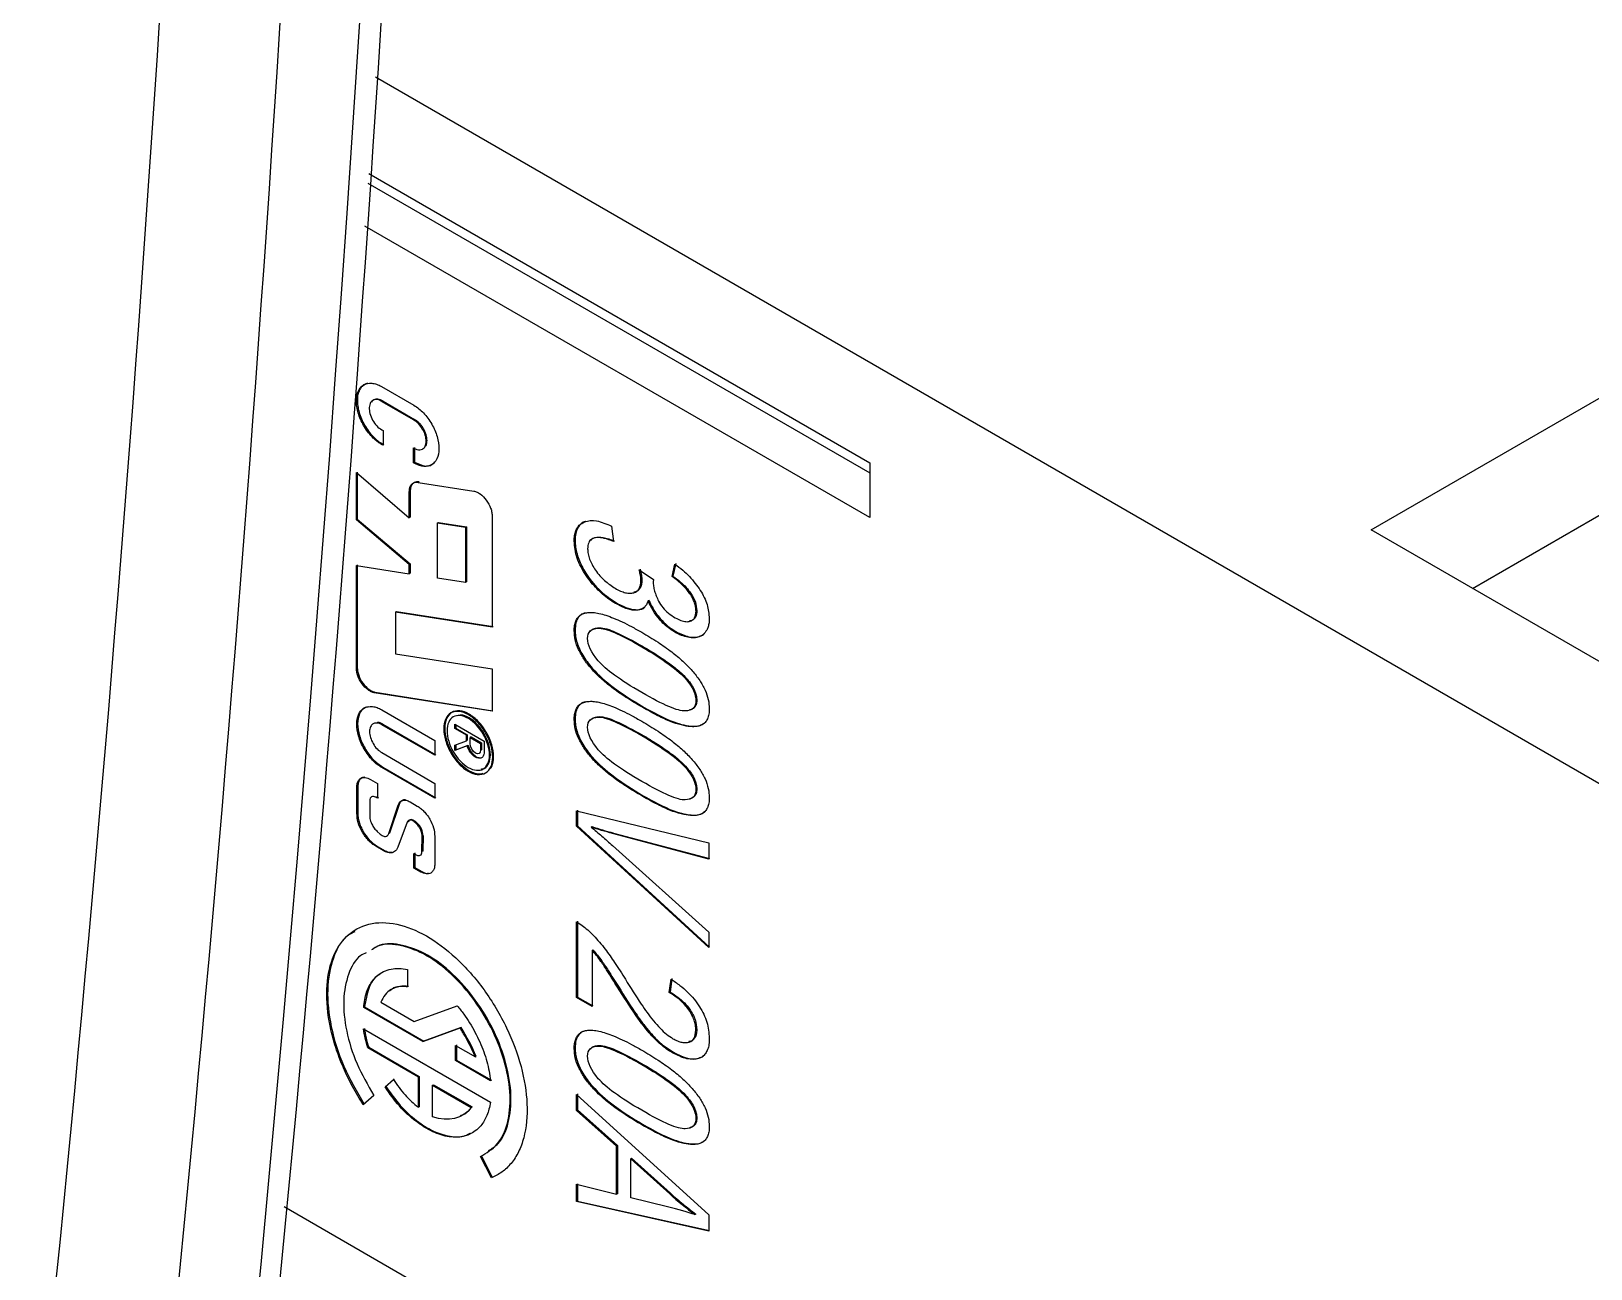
# Model space of a CAD drawing. Header units: millimetres. Extents: x 0 to 432, y 0 to 279.
# Drawn here: x 381.64 to 394.14, y 172.25 to 182.17 of the extents above; entities that cross this region are included whole.
import ezdxf

# ---------------------------------------------------------------- set-up
doc = ezdxf.new("R2010")
doc.units = ezdxf.units.MM

msp = doc.modelspace()

# ---------------------------------------------------------------- linework, layer by layer
for p, q in [((397.612, 174.174), (384.401, 181.801)), ((384.347, 181.031), (388.363, 178.712)), ((384.341, 180.953), (388.363, 178.631)), ((388.363, 178.273), (384.317, 180.608)), ((384.45, 179.323), (384.71, 179.173)), ((392.38, 178.174), (394.275, 179.268)), ((384.455, 179.201), (384.462, 179.206)), ((384.706, 179.056), (384.455, 179.201)), ((384.462, 179.206), (384.714, 179.06)), ((384.462, 178.971), (384.462, 178.852)), ((384.714, 179.06), (384.706, 179.056)), ((384.706, 178.712), (384.706, 178.831)), ((384.714, 178.835), (384.714, 178.716)), ((384.248, 178.633), (384.672, 178.272)), ((384.248, 178.256), (384.248, 178.633)), ((384.255, 178.637), (384.255, 178.26)), ((384.714, 178.716), (384.706, 178.712)), ((388.363, 178.712), (388.363, 178.273)), ((384.679, 178.483), (384.672, 178.479)), ((384.672, 178.272), (384.672, 178.479)), ((384.679, 178.483), (384.679, 178.277)), ((384.744, 178.555), (385.19, 178.485)), ((384.255, 178.26), (384.248, 178.256)), ((384.672, 177.898), (384.248, 178.256)), ((384.255, 178.26), (384.679, 177.902)), ((384.679, 178.277), (384.672, 178.272)), ((384.898, 178.23), (384.906, 178.234)), ((384.898, 178.23), (385.124, 178.195)), ((384.898, 177.788), (384.898, 178.23)), ((384.906, 178.234), (385.131, 178.199)), ((385.336, 178.282), (385.336, 177.395)), ((393.193, 177.705), (394.275, 178.329)), ((385.131, 178.199), (385.124, 178.195)), ((385.124, 178.195), (385.124, 177.753)), ((385.131, 178.199), (385.131, 177.757)), ((386.293, 178.204), (386.31, 178.082)), ((398.461, 174.664), (392.38, 178.174)), ((385.994, 178.085), (386.001, 178.089)), ((384.248, 177.89), (384.672, 177.823)), ((384.248, 177.07), (384.248, 177.89)), ((384.255, 177.894), (384.255, 177.074)), ((384.679, 177.902), (384.672, 177.898)), ((384.672, 177.823), (384.672, 177.898)), ((384.679, 177.902), (384.679, 177.828)), ((386.514, 177.854), (386.628, 177.776)), ((386.778, 177.8), (386.801, 177.9)), ((386.809, 177.904), (386.785, 177.804)), ((384.679, 177.828), (384.672, 177.823)), ((385.124, 177.753), (384.898, 177.788)), ((385.131, 177.757), (385.124, 177.753)), ((386.536, 177.77), (386.529, 177.766)), ((386.628, 177.776), (386.627, 177.759)), ((386.785, 177.804), (386.778, 177.8)), ((386.594, 177.609), (386.586, 177.605)), ((384.563, 177.516), (384.57, 177.521)), ((384.563, 177.516), (384.563, 177.181)), ((385.336, 177.395), (384.563, 177.516)), ((384.57, 177.521), (385.344, 177.399)), ((386.332, 177.589), (386.325, 177.585)), ((386.977, 177.528), (386.97, 177.524)), ((386.001, 177.37), (385.994, 177.366)), ((386.809, 177.359), (386.801, 177.355)), ((386.542, 177.242), (386.535, 177.238)), ((384.563, 177.181), (385.336, 177.06)), ((384.255, 177.074), (384.248, 177.07)), ((385.336, 177.06), (385.336, 176.721)), ((386.9, 176.977), (386.893, 176.973)), ((384.4, 176.873), (384.392, 176.869)), ((385.336, 176.721), (384.392, 176.869)), ((384.4, 176.873), (385.343, 176.725)), ((384.452, 176.732), (384.877, 176.487)), ((386.542, 176.759), (386.535, 176.755)), ((386.976, 176.809), (386.969, 176.805)), ((384.451, 176.613), (384.459, 176.617)), ((384.877, 176.368), (384.451, 176.613)), ((384.459, 176.617), (384.884, 176.372)), ((385.037, 176.618), (385.272, 176.482)), ((385.037, 176.582), (385.037, 176.618)), ((385.044, 176.614), (385.044, 176.586)), ((386.001, 176.658), (385.994, 176.654)), ((384.877, 176.487), (384.877, 176.368)), ((385.044, 176.586), (385.037, 176.582)), ((385.13, 176.529), (385.037, 176.582)), ((385.037, 176.449), (385.13, 176.484)), ((385.044, 176.586), (385.137, 176.533)), ((385.137, 176.533), (385.13, 176.529)), ((385.13, 176.484), (385.13, 176.529)), ((385.137, 176.488), (385.13, 176.484)), ((385.137, 176.533), (385.137, 176.488)), ((385.168, 176.515), (385.161, 176.511)), ((385.161, 176.457), (385.161, 176.511)), ((385.161, 176.511), (385.244, 176.463)), ((385.168, 176.515), (385.251, 176.467)), ((385.272, 176.482), (385.272, 176.393)), ((386.542, 176.53), (386.535, 176.526)), ((384.451, 176.389), (384.877, 176.143)), ((385.037, 176.407), (385.037, 176.449)), ((385.137, 176.445), (385.037, 176.407)), ((385.044, 176.411), (385.037, 176.407)), ((385.044, 176.452), (385.044, 176.411)), ((385.044, 176.411), (385.144, 176.449)), ((385.137, 176.445), (385.144, 176.449)), ((385.251, 176.467), (385.244, 176.463)), ((385.244, 176.463), (385.244, 176.409)), ((385.251, 176.413), (385.244, 176.409)), ((385.251, 176.467), (385.251, 176.413)), ((384.459, 176.274), (384.452, 176.27)), ((384.877, 176.024), (384.452, 176.27)), ((384.459, 176.274), (384.884, 176.028)), ((386.9, 176.265), (386.893, 176.261)), ((384.252, 176.111), (384.259, 176.115)), ((384.252, 175.904), (384.252, 176.111)), ((384.259, 176.115), (384.259, 175.908)), ((384.362, 176.175), (384.418, 176.143)), ((384.418, 176.143), (384.418, 176.024)), ((384.877, 176.143), (384.877, 176.024)), ((386.976, 176.097), (386.969, 176.093)), ((384.355, 176.004), (384.355, 175.884)), ((384.403, 176.032), (384.41, 176.036)), ((384.418, 176.024), (384.403, 176.032)), ((384.41, 176.036), (384.425, 176.028)), ((384.591, 175.974), (384.515, 175.744)), ((384.591, 175.974), (384.584, 175.969)), ((384.679, 175.994), (384.736, 175.961)), ((386.542, 176.047), (386.535, 176.043)), ((384.259, 175.908), (384.252, 175.904)), ((384.508, 175.74), (384.584, 175.969)), ((386.012, 175.924), (387.072, 175.667)), ((386.012, 175.799), (386.012, 175.924)), ((386.019, 175.928), (386.019, 175.803)), ((384.416, 175.758), (384.44, 175.737)), ((384.515, 175.744), (384.508, 175.74)), ((384.656, 175.832), (384.581, 175.631)), ((384.715, 175.833), (384.722, 175.837)), ((384.726, 175.823), (384.715, 175.833)), ((384.722, 175.837), (384.733, 175.827)), ((384.733, 175.827), (384.726, 175.823)), ((384.776, 175.718), (384.783, 175.722)), ((384.783, 175.722), (384.782, 175.6)), ((386.012, 175.799), (386.019, 175.803)), ((387.072, 174.827), (386.012, 175.799)), ((386.019, 175.803), (387.079, 174.831)), ((386.136, 175.797), (386.129, 175.793)), ((386.309, 175.745), (386.302, 175.741)), ((387.072, 175.536), (386.302, 175.741)), ((386.309, 175.745), (387.079, 175.54)), ((384.41, 175.643), (384.403, 175.639)), ((384.462, 175.604), (384.403, 175.639)), ((384.41, 175.643), (384.469, 175.608)), ((384.469, 175.608), (384.462, 175.604)), ((384.774, 175.596), (384.776, 175.718)), ((384.782, 175.6), (384.774, 175.596)), ((384.877, 175.718), (384.877, 175.497)), ((386.302, 175.644), (387.072, 174.951)), ((387.072, 175.667), (387.072, 175.536)), ((384.71, 175.581), (384.728, 175.57)), ((384.71, 175.464), (384.71, 175.581)), ((384.717, 175.585), (384.717, 175.468)), ((384.717, 175.468), (384.71, 175.464)), ((384.765, 175.432), (384.71, 175.464)), ((384.717, 175.468), (384.772, 175.436)), ((384.772, 175.436), (384.765, 175.432)), ((386.012, 174.427), (386.012, 175.034)), ((386.019, 175.038), (386.019, 174.431)), ((387.072, 174.951), (387.072, 174.827)), ((386.137, 174.805), (386.144, 174.809)), ((386.137, 174.805), (386.137, 174.355)), ((384.658, 174.652), (384.658, 174.512)), ((386.348, 174.514), (386.341, 174.51)), ((386.756, 174.467), (386.77, 174.575)), ((386.763, 174.471), (386.756, 174.467)), ((386.777, 174.579), (386.763, 174.471)), ((384.314, 174.352), (384.307, 174.348)), ((384.781, 174.074), (384.307, 174.348)), ((384.314, 174.352), (384.788, 174.078)), ((384.444, 174.389), (384.711, 174.234)), ((384.711, 174.234), (385.056, 174.361)), ((386.019, 174.431), (386.012, 174.427)), ((386.137, 174.355), (386.012, 174.427)), ((386.019, 174.431), (386.144, 174.359)), ((384.306, 174.175), (385.322, 173.588)), ((385.079, 174.183), (384.781, 174.074)), ((384.788, 174.078), (385.087, 174.188)), ((385.087, 174.188), (385.079, 174.183)), ((386.976, 174.168), (386.969, 174.164)), ((384.347, 174.028), (384.34, 174.024)), ((384.745, 173.79), (384.34, 174.024)), ((384.347, 174.028), (384.752, 173.794)), ((384.781, 174.074), (384.788, 174.078)), ((385.043, 174.043), (385.202, 173.951)), ((385.043, 173.922), (385.043, 174.043)), ((385.05, 174.047), (385.05, 173.926)), ((386.001, 174.023), (385.994, 174.018)), ((386.789, 173.988), (386.782, 173.984)), ((385.05, 173.926), (385.043, 173.922)), ((385.324, 173.76), (385.043, 173.922)), ((385.05, 173.926), (385.331, 173.764)), ((385.202, 173.951), (385.209, 173.955)), ((386.542, 173.894), (386.535, 173.89)), ((384.478, 173.71), (384.545, 173.77)), ((384.552, 173.774), (384.485, 173.714)), ((384.745, 173.79), (384.752, 173.794)), ((384.745, 173.548), (384.745, 173.79)), ((384.752, 173.794), (384.752, 173.552)), ((384.858, 173.724), (384.865, 173.728)), ((384.858, 173.724), (385.168, 173.546)), ((384.858, 173.471), (384.858, 173.724)), ((384.865, 173.728), (385.175, 173.55)), ((384.388, 173.643), (384.304, 173.567)), ((384.485, 173.714), (384.478, 173.71)), ((386.012, 173.651), (387.072, 172.686)), ((386.012, 173.522), (386.012, 173.651)), ((386.019, 173.655), (386.019, 173.526)), ((386.9, 173.63), (386.893, 173.626)), ((384.752, 173.552), (384.745, 173.548)), ((385.175, 173.55), (385.168, 173.546)), ((386.012, 173.522), (386.019, 173.526)), ((386.333, 173.236), (386.012, 173.522)), ((386.019, 173.526), (386.34, 173.24)), ((386.542, 173.412), (386.535, 173.407)), ((386.976, 173.462), (386.969, 173.457)), ((386.34, 173.24), (386.333, 173.236)), ((386.333, 172.851), (386.333, 173.236)), ((386.34, 173.24), (386.34, 172.855)), ((385.33, 172.982), (385.243, 173.154)), ((385.25, 173.158), (385.337, 172.986)), ((386.454, 173.139), (386.447, 173.135)), ((386.447, 172.823), (386.447, 173.135)), ((386.447, 173.135), (386.759, 172.853)), ((386.454, 173.139), (386.766, 172.858)), ((385.337, 172.986), (385.33, 172.982)), ((386.012, 172.93), (386.333, 172.851)), ((386.012, 172.792), (386.012, 172.93)), ((386.019, 172.934), (386.019, 172.796)), ((386.34, 172.855), (386.333, 172.851)), ((386.766, 172.858), (386.759, 172.853)), ((383.67, 172.751), (384.92, 172.029)), ((386.019, 172.796), (386.012, 172.792)), ((387.072, 172.555), (386.012, 172.792)), ((386.019, 172.796), (387.079, 172.559)), ((386.741, 172.749), (386.447, 172.823)), ((386.968, 172.691), (386.961, 172.687)), ((387.072, 172.686), (387.072, 172.555))]:
    msp.add_line(p, q)
msp.add_arc((55.8, 203.36), 329.154, 352.78216, 7.21784)
for points, knots in [([(380.708, 244.897), (382.433, 230.276), (383.3, 216.007), (383.3, 188.468), (382.433, 175.2), (380.708, 162.572)], [0, 0, 0, 0, 0.5, 0.5, 1, 1, 1, 1]), ([(382.452, 162.066), (384.185, 174.753), (385.057, 188.084), (385.057, 215.751), (384.185, 230.088), (382.452, 244.777)], [0, 0, 0, 0, 0.5, 0.5, 1, 1, 1, 1]), ([(381.642, 162.061), (383.373, 174.731), (384.244, 188.042), (384.244, 215.67), (383.373, 229.986), (381.642, 244.654)], [0, 0, 0, 0, 0.5, 0.5, 1, 1, 1, 1]), ([(384.462, 178.852), (384.453, 178.857), (384.435, 178.867), (384.409, 178.887), (384.366, 178.925), (384.311, 178.995), (384.262, 179.099), (384.243, 179.203), (384.257, 179.288), (384.302, 179.342), (384.358, 179.354), (384.41, 179.343), (384.436, 179.33), (384.45, 179.323)], [0, 0, 0, 0, 0.041538, 0.082835, 0.124625, 0.251882, 0.373936, 0.500051, 0.626166, 0.74822, 0.875477, 0.937597, 1, 1, 1, 1]), ([(384.338, 179.35), (384.329, 179.347), (384.31, 179.341), (384.287, 179.319), (384.268, 179.288), (384.257, 179.249), (384.255, 179.204), (384.26, 179.155), (384.273, 179.103), (384.293, 179.051), (384.32, 179.001), (384.353, 178.954), (384.389, 178.914), (384.429, 178.879), (384.456, 178.864), (384.469, 178.856)], [0, 0, 0, 0, 0.0655311, 0.1434045, 0.2212763, 0.2991475, 0.3770198, 0.4548922, 0.5327648, 0.6106384, 0.6885119, 0.7663819, 0.8442552, 0.9221277, 1, 1, 1, 1]), ([(384.462, 179.206), (384.455, 179.209), (384.441, 179.217), (384.421, 179.222), (384.403, 179.222), (384.387, 179.216), (384.376, 179.208), (384.371, 179.199), (384.369, 179.196)], [0, 0, 0, 0, 0.179455, 0.358909, 0.538364, 0.717817, 0.897269, 1, 1, 1, 1]), ([(384.455, 179.201), (384.445, 179.207), (384.427, 179.217), (384.401, 179.22), (384.376, 179.212), (384.355, 179.189), (384.349, 179.145), (384.358, 179.093), (384.384, 179.041), (384.42, 178.994), (384.448, 178.979), (384.462, 178.971)], [0, 0, 0, 0, 0.084534, 0.166334, 0.252225, 0.374738, 0.500353, 0.622872, 0.748488, 0.873483, 1, 1, 1, 1]), ([(384.71, 179.173), (384.723, 179.164), (384.75, 179.147), (384.787, 179.112), (384.822, 179.07), (384.863, 179.007), (384.9, 178.921), (384.915, 178.821), (384.899, 178.739), (384.861, 178.698), (384.82, 178.683), (384.784, 178.682), (384.746, 178.691), (384.72, 178.705), (384.706, 178.712)], [0, 0, 0, 0, 0.063784, 0.125371, 0.187349, 0.252262, 0.374217, 0.500114, 0.62601, 0.747966, 0.810325, 0.875625, 0.937089, 1, 1, 1, 1]), ([(384.706, 178.831), (384.715, 178.826), (384.733, 178.817), (384.757, 178.814), (384.782, 178.821), (384.803, 178.843), (384.81, 178.883), (384.803, 178.933), (384.78, 178.983), (384.746, 179.03), (384.72, 179.047), (384.706, 179.056)], [0, 0, 0, 0, 0.084407, 0.166319, 0.252078, 0.374662, 0.500331, 0.62292, 0.74859, 0.873538, 1, 1, 1, 1]), ([(384.804, 178.845), (384.805, 178.847), (384.809, 178.853), (384.813, 178.868), (384.815, 178.889), (384.813, 178.913), (384.807, 178.938), (384.798, 178.963), (384.785, 178.988), (384.77, 179.011), (384.752, 179.031), (384.733, 179.048), (384.72, 179.056), (384.714, 179.06)], [0, 0, 0, 0, 0.030861, 0.127775, 0.224687, 0.321598, 0.418512, 0.515427, 0.612343, 0.709258, 0.806173, 0.903085, 1, 1, 1, 1]), ([(384.714, 178.716), (384.74, 178.705), (384.792, 178.681), (384.85, 178.687), (384.87, 178.713), (384.875, 178.72)], [0, 0, 0, 0, 0.412523, 0.825041, 1, 1, 1, 1]), ([(384.672, 178.479), (384.673, 178.487), (384.673, 178.503), (384.68, 178.524), (384.693, 178.543), (384.713, 178.557), (384.734, 178.556), (384.744, 178.555)], [0, 0, 0, 0, 0.167329, 0.331784, 0.500465, 0.749473, 1, 1, 1, 1]), ([(384.751, 178.559), (384.744, 178.56), (384.73, 178.561), (384.713, 178.555), (384.696, 178.542), (384.682, 178.52), (384.68, 178.495), (384.679, 178.483)], [0, 0, 0, 0, 0.1673286, 0.331784, 0.5004647, 0.7494729, 1, 1, 1, 1]), ([(385.19, 178.485), (385.198, 178.483), (385.215, 178.479), (385.25, 178.458), (385.292, 178.415), (385.322, 178.359), (385.335, 178.314), (385.336, 178.293), (385.336, 178.282)], [0, 0, 0, 0, 0.124687, 0.250884, 0.499955, 0.749027, 0.873775, 1, 1, 1, 1]), ([(385.994, 178.085), (385.994, 178.1), (385.996, 178.13), (386.006, 178.168), (386.023, 178.2), (386.047, 178.223), (386.093, 178.248), (386.175, 178.255), (386.252, 178.222), (386.293, 178.204)], [0, 0, 0, 0, 0.093778, 0.183823, 0.273149, 0.364844, 0.461768, 0.715202, 1, 1, 1, 1]), ([(386.089, 178.243), (386.088, 178.242), (386.071, 178.242), (386.048, 178.222), (386.02, 178.191), (386.004, 178.145), (386.002, 178.108), (386.001, 178.089)], [0, 0, 0, 0, 0.029316, 0.280393, 0.517472, 0.753094, 1, 1, 1, 1]), ([(386.31, 178.082), (386.285, 178.091), (386.239, 178.108), (386.179, 178.116), (386.134, 178.105), (386.106, 178.074), (386.103, 178.04), (386.101, 178.023)], [0, 0, 0, 0, 0.270556, 0.492457, 0.675485, 0.836664, 1, 1, 1, 1]), ([(386.127, 178.09), (386.13, 178.094), (386.139, 178.105), (386.171, 178.118), (386.231, 178.117), (386.286, 178.097), (386.317, 178.086)], [0, 0, 0, 0, 0.088753, 0.231074, 0.567871, 1, 1, 1, 1]), ([(386.325, 177.585), (386.307, 177.596), (386.273, 177.617), (386.222, 177.657), (386.175, 177.702), (386.13, 177.752), (386.073, 177.831), (386.007, 177.948), (385.998, 178.04), (385.994, 178.085)], [0, 0, 0, 0, 0.113204, 0.221181, 0.325711, 0.428751, 0.532344, 0.769782, 1, 1, 1, 1]), ([(386.001, 178.089), (386.002, 178.071), (386.003, 178.037), (386.015, 177.981), (386.035, 177.925), (386.062, 177.868), (386.115, 177.782), (386.205, 177.673), (386.289, 177.617), (386.332, 177.589)], [0, 0, 0, 0, 0.094347, 0.185232, 0.275988, 0.369964, 0.470187, 0.725818, 1, 1, 1, 1]), ([(386.101, 178.023), (386.102, 178.01), (386.104, 177.983), (386.116, 177.939), (386.137, 177.894), (386.175, 177.834), (386.238, 177.761), (386.294, 177.725), (386.323, 177.706)], [0, 0, 0, 0, 0.109724, 0.217302, 0.32969, 0.453037, 0.71351, 1, 1, 1, 1]), ([(386.529, 177.766), (386.529, 177.774), (386.528, 177.791), (386.523, 177.821), (386.517, 177.843), (386.514, 177.854)], [0, 0, 0, 0, 0.285554, 0.617552, 1, 1, 1, 1]), ([(386.522, 177.859), (386.526, 177.842), (386.533, 177.811), (386.535, 177.783), (386.536, 177.77)], [0, 0, 0, 0, 0.5546832, 1, 1, 1, 1]), ([(386.801, 177.9), (386.822, 177.884), (386.862, 177.854), (386.916, 177.802), (386.964, 177.747), (387.016, 177.675), (387.067, 177.574), (387.073, 177.501), (387.076, 177.465)], [0, 0, 0, 0, 0.156707, 0.299495, 0.430946, 0.554354, 0.777466, 1, 1, 1, 1]), ([(386.323, 177.706), (386.337, 177.698), (386.365, 177.683), (386.404, 177.67), (386.44, 177.665), (386.48, 177.671), (386.521, 177.695), (386.526, 177.743), (386.529, 177.766)], [0, 0, 0, 0, 0.149473, 0.28835, 0.419979, 0.548279, 0.779143, 1, 1, 1, 1]), ([(386.536, 177.77), (386.535, 177.758), (386.534, 177.734), (386.523, 177.706), (386.503, 177.687), (386.486, 177.675), (386.474, 177.675), (386.472, 177.675)], [0, 0, 0, 0, 0.234389, 0.461372, 0.694942, 0.947953, 1, 1, 1, 1]), ([(386.627, 177.759), (386.627, 177.747), (386.628, 177.723), (386.637, 177.684), (386.651, 177.644), (386.672, 177.598), (386.704, 177.549), (386.751, 177.502), (386.785, 177.481), (386.804, 177.469)], [0, 0, 0, 0, 0.112532, 0.223547, 0.336948, 0.456403, 0.619569, 0.795653, 1, 1, 1, 1]), ([(386.97, 177.524), (386.969, 177.534), (386.968, 177.556), (386.959, 177.591), (386.943, 177.627), (386.913, 177.677), (386.857, 177.741), (386.807, 177.779), (386.778, 177.8)], [0, 0, 0, 0, 0.10439, 0.20516, 0.308079, 0.418581, 0.673493, 1, 1, 1, 1]), ([(386.785, 177.804), (386.805, 177.79), (386.841, 177.763), (386.89, 177.716), (386.933, 177.662), (386.97, 177.595), (386.974, 177.55), (386.977, 177.528)], [0, 0, 0, 0, 0.225438, 0.417694, 0.583193, 0.794648, 1, 1, 1, 1]), ([(386.586, 177.605), (386.582, 177.594), (386.574, 177.573), (386.554, 177.551), (386.528, 177.536), (386.485, 177.527), (386.416, 177.537), (386.357, 177.568), (386.325, 177.585)], [0, 0, 0, 0, 0.111276, 0.220625, 0.332322, 0.450389, 0.705125, 1, 1, 1, 1]), ([(386.801, 177.355), (386.787, 177.364), (386.758, 177.382), (386.715, 177.417), (386.67, 177.464), (386.623, 177.526), (386.599, 177.578), (386.586, 177.605)], [0, 0, 0, 0, 0.176236, 0.345994, 0.513184, 0.755393, 1, 1, 1, 1]), ([(386.594, 177.609), (386.601, 177.591), (386.617, 177.556), (386.648, 177.507), (386.689, 177.454), (386.743, 177.4), (386.786, 177.373), (386.809, 177.359)], [0, 0, 0, 0, 0.163419, 0.323918, 0.487484, 0.737016, 1, 1, 1, 1]), ([(385.994, 177.366), (385.994, 177.38), (385.995, 177.408), (386.005, 177.443), (386.02, 177.471), (386.042, 177.492), (386.07, 177.506), (386.092, 177.51), (386.103, 177.512)], [0, 0, 0, 0, 0.167924, 0.328076, 0.485894, 0.647054, 0.816895, 1, 1, 1, 1]), ([(386.082, 177.508), (386.076, 177.507), (386.054, 177.502), (386.027, 177.476), (386.004, 177.431), (386.002, 177.391), (386.001, 177.37)], [0, 0, 0, 0, 0.13459, 0.424443, 0.70543, 1, 1, 1, 1]), ([(386.103, 177.512), (386.117, 177.513), (386.145, 177.514), (386.194, 177.505), (386.249, 177.49), (386.311, 177.467), (386.38, 177.437), (386.455, 177.399), (386.507, 177.369), (386.535, 177.354)], [0, 0, 0, 0, 0.104689, 0.220478, 0.348618, 0.490033, 0.645409, 0.815267, 1, 1, 1, 1]), ([(386.332, 177.589), (386.364, 177.572), (386.424, 177.541), (386.501, 177.531), (386.551, 177.54), (386.564, 177.562), (386.566, 177.566)], [0, 0, 0, 0, 0.3576539, 0.6705977, 0.9485085, 1, 1, 1, 1]), ([(386.804, 177.469), (386.819, 177.461), (386.848, 177.446), (386.889, 177.437), (386.928, 177.44), (386.963, 177.464), (386.968, 177.504), (386.97, 177.524)], [0, 0, 0, 0, 0.192802, 0.369591, 0.539216, 0.771267, 1, 1, 1, 1]), ([(386.977, 177.528), (386.976, 177.517), (386.975, 177.497), (386.966, 177.473), (386.951, 177.456), (386.935, 177.445), (386.922, 177.446), (386.918, 177.446)], [0, 0, 0, 0, 0.2242992, 0.4389071, 0.656318, 0.8885763, 1, 1, 1, 1]), ([(386.535, 176.755), (386.491, 176.781), (386.411, 176.829), (386.301, 176.905), (386.209, 176.981), (386.133, 177.057), (386.072, 177.135), (386.027, 177.214), (385.998, 177.294), (385.995, 177.342), (385.994, 177.366)], [0, 0, 0, 0, 0.19588, 0.362523, 0.499584, 0.620448, 0.727174, 0.820778, 0.908755, 1, 1, 1, 1]), ([(386.001, 177.37), (386.002, 177.354), (386.003, 177.322), (386.015, 177.271), (386.035, 177.22), (386.062, 177.168), (386.097, 177.116), (386.175, 177.021), (386.326, 176.89), (386.463, 176.807), (386.542, 176.759)], [0, 0, 0, 0, 0.061657, 0.120616, 0.1795, 0.240943, 0.307276, 0.380363, 0.642807, 1, 1, 1, 1]), ([(386.101, 177.305), (386.101, 177.357), (386.129, 177.384), (386.244, 177.388), (386.36, 177.339), (386.535, 177.238)], [-2, -2, -2, -2, -1, -1, 0, 0, 0, 0]), ([(386.124, 177.36), (386.126, 177.363), (386.133, 177.375), (386.158, 177.385), (386.218, 177.397), (386.352, 177.347), (386.469, 177.282), (386.542, 177.242)], [0, 0, 0, 0, 0.024743, 0.110097, 0.21041, 0.511141, 1, 1, 1, 1]), ([(386.535, 177.354), (386.578, 177.328), (386.659, 177.28), (386.769, 177.203), (386.862, 177.126), (386.937, 177.05), (386.999, 176.972), (387.044, 176.893), (387.072, 176.813), (387.075, 176.766), (387.076, 176.741)], [0, 0, 0, 0, 0.1969591, 0.3640796, 0.5005965, 0.621631, 0.727692, 0.8208864, 0.9087123, 1, 1, 1, 1]), ([(387.076, 177.465), (387.076, 177.453), (387.075, 177.429), (387.068, 177.397), (387.054, 177.365), (387.031, 177.336), (386.996, 177.315), (386.954, 177.307), (386.906, 177.312), (386.854, 177.327), (386.819, 177.345), (386.801, 177.355)], [0, 0, 0, 0, 0.07959, 0.158144, 0.237463, 0.357335, 0.481222, 0.603313, 0.737374, 0.866875, 1, 1, 1, 1]), ([(386.809, 177.359), (386.844, 177.342), (386.913, 177.309), (386.989, 177.314), (387.029, 177.332), (387.038, 177.344), (387.039, 177.345)], [0, 0, 0, 0, 0.403365, 0.796369, 0.982838, 1, 1, 1, 1]), ([(386.535, 176.871), (386.361, 176.971), (386.245, 177.056), (386.129, 177.193), (386.101, 177.253), (386.101, 177.305)], [-2, -2, -2, -2, -1, -1, 0, 0, 0, 0]), ([(386.542, 177.242), (386.582, 177.218), (386.655, 177.175), (386.755, 177.106), (386.836, 177.044), (386.881, 176.998), (386.9, 176.977)], [0, 0, 0, 0, 0.330521, 0.605803, 0.82774, 1, 1, 1, 1]), ([(384.392, 176.869), (384.384, 176.871), (384.368, 176.875), (384.333, 176.896), (384.291, 176.939), (384.262, 176.994), (384.25, 177.039), (384.248, 177.059), (384.248, 177.07)], [0, 0, 0, 0, 0.124687, 0.250884, 0.499955, 0.749027, 0.873775, 1, 1, 1, 1]), ([(384.255, 177.074), (384.256, 177.063), (384.257, 177.043), (384.269, 176.998), (384.298, 176.943), (384.34, 176.901), (384.375, 176.879), (384.391, 176.875), (384.4, 176.873)], [0, 0, 0, 0, 0.124687, 0.250884, 0.499955, 0.749027, 0.873775, 1, 1, 1, 1]), ([(386.9, 176.977), (386.911, 176.963), (386.933, 176.936), (386.958, 176.892), (386.973, 176.848), (386.975, 176.822), (386.976, 176.809)], [0, 0, 0, 0, 0.287204, 0.537146, 0.767388, 1, 1, 1, 1]), ([(386.969, 176.805), (386.969, 176.752), (386.94, 176.725), (386.825, 176.721), (386.709, 176.77), (386.535, 176.871)], [-2, -2, -2, -2, -1, -1, 0, 0, 0, 0]), ([(384.452, 176.27), (384.439, 176.278), (384.414, 176.294), (384.364, 176.34), (384.306, 176.417), (384.262, 176.521), (384.247, 176.619), (384.262, 176.7), (384.306, 176.753), (384.364, 176.763), (384.414, 176.752), (384.439, 176.739), (384.452, 176.732)], [0, 0, 0, 0, 0.060083, 0.120462, 0.250267, 0.380071, 0.499995, 0.619918, 0.749723, 0.879527, 0.939616, 1, 1, 1, 1]), ([(384.343, 176.755), (384.334, 176.754), (384.303, 176.751), (384.27, 176.704), (384.253, 176.624), (384.269, 176.523), (384.314, 176.421), (384.38, 176.329), (384.433, 176.292), (384.459, 176.274)], [0, 0, 0, 0, 0.061424, 0.217856, 0.374286, 0.53071, 0.687142, 0.843572, 1, 1, 1, 1]), ([(385.145, 176.24), (385.12, 176.254), (385.069, 176.295), (385.002, 176.384), (384.959, 176.487), (384.944, 176.583), (384.959, 176.662), (385.002, 176.714), (385.069, 176.726), (385.145, 176.699), (385.221, 176.638), (385.288, 176.549), (385.331, 176.447), (385.346, 176.351), (385.331, 176.271), (385.288, 176.22), (385.221, 176.208), (385.17, 176.226), (385.145, 176.24)], [0, 0, 0, 0, 0.0600271, 0.125, 0.1899729, 0.25, 0.3100271, 0.375, 0.4399729, 0.5, 0.5600271, 0.625, 0.6899729, 0.75, 0.8100271, 0.875, 0.9399729, 1, 1, 1, 1]), ([(385.308, 176.25), (385.317, 176.259), (385.342, 176.282), (385.353, 176.356), (385.338, 176.452), (385.294, 176.553), (385.229, 176.641), (385.152, 176.703), (385.075, 176.73), (385.01, 176.717), (384.966, 176.667), (384.951, 176.587), (384.966, 176.489), (385.01, 176.389), (385.075, 176.299), (385.126, 176.262), (385.152, 176.244)], [0, 0, 0, 0, 0.044086, 0.117617, 0.19115, 0.264681, 0.338213, 0.411746, 0.485277, 0.55881, 0.632341, 0.705874, 0.779405, 0.852936, 0.926468, 1, 1, 1, 1]), ([(385.994, 176.654), (385.994, 176.668), (385.995, 176.695), (386.005, 176.73), (386.02, 176.759), (386.042, 176.78), (386.07, 176.794), (386.092, 176.798), (386.103, 176.8)], [0, 0, 0, 0, 0.167924, 0.328076, 0.485894, 0.647054, 0.816895, 1, 1, 1, 1]), ([(386.082, 176.796), (386.076, 176.794), (386.054, 176.789), (386.027, 176.764), (386.004, 176.719), (386.002, 176.679), (386.001, 176.658)], [0, 0, 0, 0, 0.134597, 0.424448, 0.705433, 1, 1, 1, 1]), ([(386.103, 176.8), (386.117, 176.8), (386.145, 176.802), (386.194, 176.793), (386.249, 176.778), (386.311, 176.755), (386.38, 176.724), (386.455, 176.686), (386.507, 176.657), (386.535, 176.641)], [0, 0, 0, 0, 0.104689, 0.220478, 0.348618, 0.490033, 0.645409, 0.815267, 1, 1, 1, 1]), ([(387.076, 176.741), (387.076, 176.726), (387.074, 176.696), (387.063, 176.659), (387.044, 176.63), (387.017, 176.61), (386.983, 176.599), (386.935, 176.595), (386.868, 176.605), (386.779, 176.631), (386.666, 176.681), (386.582, 176.729), (386.535, 176.755)], [0, 0, 0, 0, 0.061121, 0.119324, 0.177123, 0.237083, 0.301509, 0.372275, 0.487957, 0.621439, 0.786797, 1, 1, 1, 1]), ([(386.542, 176.759), (386.626, 176.712), (386.765, 176.635), (386.922, 176.597), (387.007, 176.603), (387.034, 176.624), (387.046, 176.633)], [0, 0, 0, 0, 0.4653356, 0.7712657, 0.8985639, 1, 1, 1, 1]), ([(386.976, 176.809), (386.975, 176.797), (386.973, 176.772), (386.955, 176.747), (386.935, 176.734), (386.92, 176.732), (386.917, 176.731)], [0, 0, 0, 0, 0.281281, 0.569217, 0.892258, 1, 1, 1, 1]), ([(384.451, 176.613), (384.443, 176.618), (384.426, 176.626), (384.402, 176.628), (384.379, 176.621), (384.359, 176.599), (384.352, 176.559), (384.359, 176.51), (384.381, 176.461), (384.413, 176.415), (384.439, 176.398), (384.451, 176.389)], [0, 0, 0, 0, 0.083794, 0.165324, 0.250532, 0.373947, 0.500327, 0.623718, 0.750083, 0.87425, 1, 1, 1, 1]), ([(384.459, 176.617), (384.445, 176.624), (384.43, 176.633), (384.417, 176.63), (384.415, 176.629)], [0, 0, 0, 0, 0.841669, 1, 1, 1, 1]), ([(385.145, 176.27), (385.101, 176.296), (385.056, 176.343), (384.993, 176.452), (384.975, 176.513), (384.975, 176.616), (384.993, 176.657), (385.056, 176.693), (385.101, 176.689), (385.19, 176.637), (385.234, 176.591), (385.297, 176.482), (385.315, 176.42), (385.315, 176.317), (385.297, 176.277), (385.234, 176.24), (385.19, 176.245), (385.145, 176.27)], [0, 0, 0, 0, 0.125, 0.125, 0.25, 0.25, 0.375, 0.375, 0.5, 0.5, 0.625, 0.625, 0.75, 0.75, 0.875, 0.875, 1, 1, 1, 1]), ([(385.247, 176.258), (385.256, 176.258), (385.284, 176.261), (385.313, 176.302), (385.327, 176.37), (385.313, 176.455), (385.276, 176.542), (385.219, 176.619), (385.153, 176.671), (385.094, 176.695), (385.067, 176.687), (385.058, 176.684)], [0, 0, 0, 0, 0.058484, 0.183483, 0.30848, 0.433483, 0.558481, 0.683483, 0.808483, 0.933483, 1, 1, 1, 1]), ([(386.535, 176.043), (386.491, 176.069), (386.411, 176.116), (386.301, 176.193), (386.209, 176.269), (386.133, 176.345), (386.072, 176.423), (386.027, 176.502), (385.998, 176.582), (385.995, 176.63), (385.994, 176.654)], [0, 0, 0, 0, 0.19588, 0.362523, 0.499584, 0.620448, 0.727174, 0.820778, 0.908755, 1, 1, 1, 1]), ([(386.001, 176.658), (386.002, 176.642), (386.003, 176.61), (386.015, 176.559), (386.035, 176.508), (386.062, 176.456), (386.097, 176.404), (386.175, 176.309), (386.326, 176.178), (386.463, 176.095), (386.542, 176.047)], [0, 0, 0, 0, 0.061657, 0.120616, 0.1795, 0.240943, 0.307276, 0.380363, 0.642807, 1, 1, 1, 1]), ([(386.101, 176.592), (386.101, 176.645), (386.129, 176.672), (386.244, 176.676), (386.36, 176.626), (386.535, 176.526)], [-2, -2, -2, -2, -1, -1, 0, 0, 0, 0]), ([(386.124, 176.648), (386.126, 176.65), (386.133, 176.663), (386.158, 176.673), (386.218, 176.684), (386.352, 176.635), (386.469, 176.57), (386.542, 176.53)], [0, 0, 0, 0, 0.024743, 0.110101, 0.210411, 0.511141, 1, 1, 1, 1]), ([(386.535, 176.641), (386.578, 176.615), (386.659, 176.567), (386.769, 176.49), (386.862, 176.414), (386.937, 176.338), (386.999, 176.26), (387.044, 176.181), (387.072, 176.101), (387.075, 176.053), (387.076, 176.029)], [0, 0, 0, 0, 0.196959, 0.36408, 0.500597, 0.621631, 0.727692, 0.820886, 0.908712, 1, 1, 1, 1]), ([(386.535, 176.159), (386.361, 176.259), (386.245, 176.344), (386.129, 176.481), (386.101, 176.541), (386.101, 176.592)], [-2, -2, -2, -2, -1, -1, 0, 0, 0, 0]), ([(386.542, 176.53), (386.582, 176.506), (386.655, 176.463), (386.755, 176.394), (386.836, 176.332), (386.881, 176.285), (386.9, 176.265)], [0, 0, 0, 0, 0.330521, 0.605803, 0.82774, 1, 1, 1, 1]), ([(385.272, 176.393), (385.272, 176.387), (385.271, 176.375), (385.265, 176.36), (385.25, 176.343), (385.215, 176.34), (385.172, 176.374), (385.147, 176.413), (385.14, 176.434), (385.137, 176.445)], [0, 0, 0, 0, 0.084258, 0.166842, 0.252498, 0.500252, 0.748006, 0.873223, 1, 1, 1, 1]), ([(385.144, 176.449), (385.147, 176.438), (385.154, 176.417), (385.173, 176.387), (385.196, 176.364), (385.217, 176.351), (385.228, 176.35), (385.232, 176.349)], [0, 0, 0, 0, 0.223746, 0.447517, 0.671274, 0.895035, 1, 1, 1, 1]), ([(385.244, 176.409), (385.244, 176.383), (385.224, 176.372), (385.181, 176.397), (385.161, 176.432), (385.161, 176.457)], [0, 0, 0, 0, 0.5, 0.5, 1, 1, 1, 1]), ([(385.152, 176.244), (385.178, 176.232), (385.22, 176.211), (385.253, 176.222), (385.265, 176.226)], [0, 0, 0, 0, 0.625343, 1, 1, 1, 1]), ([(386.9, 176.265), (386.911, 176.251), (386.933, 176.224), (386.958, 176.179), (386.973, 176.136), (386.975, 176.11), (386.976, 176.097)], [0, 0, 0, 0, 0.287204, 0.537146, 0.767388, 1, 1, 1, 1]), ([(384.252, 176.111), (384.252, 176.122), (384.254, 176.143), (384.265, 176.168), (384.286, 176.187), (384.318, 176.195), (384.347, 176.182), (384.362, 176.175)], [0, 0, 0, 0, 0.168285, 0.33119, 0.500775, 0.749652, 1, 1, 1, 1]), ([(384.317, 176.192), (384.308, 176.191), (384.286, 176.189), (384.264, 176.162), (384.26, 176.131), (384.259, 176.115)], [0, 0, 0, 0, 0.264263, 0.632124, 1, 1, 1, 1]), ([(386.969, 176.093), (386.969, 176.04), (386.94, 176.013), (386.825, 176.008), (386.709, 176.058), (386.535, 176.159)], [-2, -2, -2, -2, -1, -1, 0, 0, 0, 0]), ([(386.976, 176.097), (386.975, 176.085), (386.973, 176.06), (386.955, 176.034), (386.935, 176.022), (386.92, 176.02), (386.917, 176.019)], [0, 0, 0, 0, 0.281283, 0.569201, 0.892245, 1, 1, 1, 1]), ([(384.403, 176.032), (384.397, 176.035), (384.384, 176.041), (384.369, 176.037), (384.357, 176.025), (384.356, 176.011), (384.355, 176.004)], [0, 0, 0, 0, 0.2483544, 0.4997422, 0.7483825, 1, 1, 1, 1]), ([(384.584, 175.969), (384.587, 175.976), (384.592, 175.988), (384.604, 176), (384.622, 176.008), (384.647, 176.01), (384.668, 176), (384.679, 175.994)], [0, 0, 0, 0, 0.167413, 0.331723, 0.500494, 0.749484, 1, 1, 1, 1]), ([(384.641, 176.011), (384.636, 176.011), (384.622, 176.011), (384.604, 175.999), (384.595, 175.982), (384.591, 175.974)], [0, 0, 0, 0, 0.200175, 0.600097, 1, 1, 1, 1]), ([(387.076, 176.029), (387.076, 176.014), (387.074, 175.984), (387.063, 175.947), (387.044, 175.918), (387.017, 175.898), (386.983, 175.886), (386.935, 175.883), (386.868, 175.892), (386.779, 175.919), (386.666, 175.969), (386.582, 176.016), (386.535, 176.043)], [0, 0, 0, 0, 0.061121, 0.119324, 0.177123, 0.237083, 0.301509, 0.372275, 0.487957, 0.621439, 0.786797, 1, 1, 1, 1]), ([(386.542, 176.047), (386.626, 176), (386.765, 175.922), (386.922, 175.885), (387.007, 175.891), (387.034, 175.912), (387.046, 175.921)], [0, 0, 0, 0, 0.4653356, 0.7712657, 0.8985639, 1, 1, 1, 1]), ([(384.403, 175.639), (384.393, 175.646), (384.373, 175.658), (384.345, 175.685), (384.319, 175.717), (384.288, 175.764), (384.258, 175.831), (384.254, 175.879), (384.252, 175.904)], [0, 0, 0, 0, 0.127148, 0.249738, 0.372735, 0.501056, 0.749735, 1, 1, 1, 1]), ([(384.259, 175.908), (384.259, 175.896), (384.26, 175.872), (384.269, 175.834), (384.283, 175.795), (384.309, 175.745), (384.35, 175.686), (384.39, 175.657), (384.41, 175.643)], [0, 0, 0, 0, 0.127148, 0.249738, 0.372735, 0.501056, 0.749735, 1, 1, 1, 1]), ([(384.355, 175.884), (384.356, 175.877), (384.356, 175.863), (384.362, 175.84), (384.373, 175.813), (384.39, 175.783), (384.407, 175.766), (384.416, 175.758)], [0, 0, 0, 0, 0.16688, 0.330995, 0.500448, 0.74879, 1, 1, 1, 1]), ([(384.715, 175.833), (384.709, 175.838), (384.697, 175.847), (384.679, 175.85), (384.664, 175.846), (384.659, 175.837), (384.656, 175.832)], [0, 0, 0, 0, 0.2483825, 0.4997688, 0.7484108, 1, 1, 1, 1]), ([(384.736, 175.961), (384.746, 175.955), (384.764, 175.944), (384.79, 175.919), (384.815, 175.89), (384.843, 175.847), (384.871, 175.786), (384.875, 175.741), (384.877, 175.718)], [0, 0, 0, 0, 0.1272, 0.249746, 0.3727, 0.501075, 0.749743, 1, 1, 1, 1]), ([(384.44, 175.737), (384.445, 175.733), (384.454, 175.725), (384.468, 175.719), (384.484, 175.717), (384.499, 175.722), (384.505, 175.734), (384.508, 175.74)], [0, 0, 0, 0, 0.167401, 0.330561, 0.500596, 0.748823, 1, 1, 1, 1]), ([(384.776, 175.718), (384.775, 175.727), (384.774, 175.745), (384.763, 175.774), (384.747, 175.802), (384.733, 175.816), (384.726, 175.823)], [0, 0, 0, 0, 0.248452, 0.499833, 0.748481, 1, 1, 1, 1]), ([(386.302, 175.741), (386.272, 175.749), (386.215, 175.765), (386.157, 175.784), (386.129, 175.793)], [0, 0, 0, 0, 0.51812, 1, 1, 1, 1]), ([(386.136, 175.797), (386.164, 175.788), (386.222, 175.769), (386.279, 175.753), (386.309, 175.745)], [0, 0, 0, 0, 0.48188, 1, 1, 1, 1]), ([(384.581, 175.631), (384.578, 175.624), (384.571, 175.609), (384.555, 175.595), (384.533, 175.585), (384.501, 175.585), (384.475, 175.598), (384.462, 175.604)], [0, 0, 0, 0, 0.1673779, 0.3317488, 0.5004816, 0.7494794, 1, 1, 1, 1]), ([(384.469, 175.608), (384.483, 175.601), (384.505, 175.59), (384.525, 175.591), (384.534, 175.592)], [0, 0, 0, 0, 0.569179, 1, 1, 1, 1]), ([(384.728, 175.57), (384.734, 175.567), (384.746, 175.562), (384.761, 175.565), (384.772, 175.576), (384.774, 175.589), (384.774, 175.596)], [0, 0, 0, 0, 0.250273, 0.499753, 0.746473, 1, 1, 1, 1]), ([(384.877, 175.497), (384.876, 175.486), (384.875, 175.464), (384.863, 175.439), (384.842, 175.421), (384.809, 175.412), (384.78, 175.426), (384.765, 175.432)], [0, 0, 0, 0, 0.168224, 0.331134, 0.500763, 0.749586, 1, 1, 1, 1]), ([(384.772, 175.436), (384.787, 175.429), (384.807, 175.419), (384.822, 175.423), (384.825, 175.424)], [0, 0, 0, 0, 0.776737, 1, 1, 1, 1]), ([(384.304, 173.567), (384.289, 173.591), (384.259, 173.639), (384.217, 173.713), (384.179, 173.788), (384.131, 173.892), (384.08, 174.027), (384.023, 174.242), (383.999, 174.496), (384.046, 174.748), (384.162, 174.932), (384.341, 175.032), (384.566, 175.031), (384.809, 174.934), (385.053, 174.752), (385.279, 174.496), (385.46, 174.191), (385.579, 173.873), (385.628, 173.565), (385.606, 173.338), (385.551, 173.187), (385.491, 173.096), (385.418, 173.024), (385.359, 172.996), (385.33, 172.982)], [0, 0, 0, 0, 0.0153197, 0.0305655, 0.0458234, 0.0611789, 0.0931987, 0.1253155, 0.1892529, 0.2502173, 0.3111817, 0.375119, 0.4390563, 0.5000208, 0.5609852, 0.6249225, 0.6888598, 0.7498242, 0.8107887, 0.874726, 0.9067457, 0.9388626, 0.9694074, 1, 1, 1, 1]), ([(386.012, 175.034), (386.027, 175.025), (386.058, 175.007), (386.087, 174.981), (386.102, 174.969)], [0, 0, 0, 0, 0.504373, 1, 1, 1, 1]), ([(384.237, 174.954), (384.218, 174.945), (384.137, 174.907), (384.054, 174.749), (384.005, 174.498), (384.036, 174.196), (384.135, 173.873), (384.253, 173.672), (384.311, 173.572)], [0, 0, 0, 0, 0.06141, 0.249129, 0.436847, 0.624564, 0.812281, 1, 1, 1, 1]), ([(385.243, 173.154), (385.291, 173.182), (385.387, 173.238), (385.468, 173.413), (385.49, 173.636), (385.449, 173.893), (385.349, 174.159), (385.2, 174.409), (385.015, 174.621), (384.81, 174.775), (384.609, 174.851), (384.455, 174.863), (384.389, 174.821), (384.37, 174.809)], [0, 0, 0, 0, 0.096107, 0.192212, 0.288319, 0.384425, 0.480531, 0.576638, 0.672744, 0.76885, 0.864956, 0.961062, 1, 1, 1, 1]), ([(385.308, 173.2), (385.334, 173.217), (385.409, 173.263), (385.474, 173.418), (385.497, 173.64), (385.456, 173.897), (385.357, 174.163), (385.207, 174.413), (385.022, 174.625), (384.818, 174.779), (384.616, 174.855), (384.462, 174.867), (384.396, 174.825), (384.377, 174.813)], [0, 0, 0, 0, 0.057279, 0.157514, 0.257748, 0.357983, 0.458217, 0.558452, 0.658686, 0.758921, 0.859155, 0.95939, 1, 1, 1, 1]), ([(386.102, 174.969), (386.118, 174.954), (386.15, 174.923), (386.197, 174.871), (386.254, 174.8), (386.324, 174.701), (386.375, 174.619), (386.404, 174.573)], [0, 0, 0, 0, 0.13797, 0.280978, 0.430336, 0.6855, 1, 1, 1, 1]), ([(384.326, 174.786), (384.311, 174.779), (384.246, 174.748), (384.178, 174.619), (384.136, 174.412), (384.161, 174.161), (384.243, 173.894), (384.34, 173.727), (384.388, 173.643)], [0, 0, 0, 0, 0.055286, 0.244228, 0.433171, 0.622114, 0.811057, 1, 1, 1, 1]), ([(386.341, 174.51), (386.314, 174.553), (386.27, 174.623), (386.215, 174.708), (386.174, 174.763), (386.149, 174.791), (386.137, 174.805)], [0, 0, 0, 0, 0.424415, 0.679939, 0.843184, 1, 1, 1, 1]), ([(386.144, 174.809), (386.156, 174.795), (386.18, 174.767), (386.222, 174.712), (386.277, 174.627), (386.32, 174.558), (386.348, 174.514)], [0, 0, 0, 0, 0.155566, 0.320052, 0.57336, 1, 1, 1, 1]), ([(384.307, 174.348), (384.309, 174.369), (384.313, 174.413), (384.329, 174.47), (384.35, 174.521), (384.379, 174.565), (384.417, 174.605), (384.466, 174.638), (384.525, 174.657), (384.589, 174.663), (384.635, 174.656), (384.658, 174.652)], [0, 0, 0, 0, 0.100998, 0.200064, 0.298643, 0.398201, 0.500159, 0.626484, 0.75574, 0.877154, 1, 1, 1, 1]), ([(384.44, 174.614), (384.434, 174.611), (384.391, 174.591), (384.34, 174.505), (384.323, 174.403), (384.314, 174.352)], [0, 0, 0, 0, 0.074769, 0.537381, 1, 1, 1, 1]), ([(384.658, 174.512), (384.642, 174.514), (384.61, 174.517), (384.566, 174.509), (384.52, 174.49), (384.475, 174.453), (384.454, 174.41), (384.444, 174.389)], [0, 0, 0, 0, 0.1666615, 0.3322572, 0.5002307, 0.7493821, 1, 1, 1, 1]), ([(384.665, 174.516), (384.642, 174.518), (384.594, 174.52), (384.544, 174.505), (384.521, 174.484), (384.515, 174.478)], [0, 0, 0, 0, 0.417017, 0.834033, 1, 1, 1, 1]), ([(386.782, 173.984), (386.766, 173.993), (386.734, 174.013), (386.686, 174.051), (386.639, 174.095), (386.591, 174.147), (386.541, 174.209), (386.455, 174.329), (386.39, 174.432), (386.341, 174.51)], [0, 0, 0, 0, 0.094853, 0.189143, 0.284201, 0.381327, 0.493471, 0.62059, 1, 1, 1, 1]), ([(386.348, 174.514), (386.397, 174.437), (386.462, 174.333), (386.548, 174.213), (386.612, 174.133), (386.692, 174.051), (386.757, 174.009), (386.789, 173.988)], [0, 0, 0, 0, 0.379651, 0.506208, 0.619065, 0.810766, 1, 1, 1, 1]), ([(386.404, 174.573), (386.445, 174.507), (386.517, 174.392), (386.61, 174.26), (386.68, 174.181), (386.733, 174.131), (386.768, 174.108), (386.785, 174.097)], [0, 0, 0, 0, 0.37155, 0.634046, 0.766428, 0.887247, 1, 1, 1, 1]), ([(386.763, 174.471), (386.784, 174.458), (386.822, 174.434), (386.876, 174.387), (386.925, 174.328), (386.969, 174.249), (386.973, 174.195), (386.976, 174.168)], [0, 0, 0, 0, 0.208656, 0.391672, 0.557095, 0.777343, 1, 1, 1, 1]), ([(386.77, 174.575), (386.793, 174.559), (386.838, 174.528), (386.9, 174.474), (386.954, 174.416), (387.011, 174.338), (387.067, 174.225), (387.073, 174.143), (387.076, 174.1)], [0, 0, 0, 0, 0.1580693, 0.2999897, 0.4286647, 0.5479688, 0.7673278, 1, 1, 1, 1]), ([(385.056, 174.361), (385.074, 174.339), (385.109, 174.296), (385.157, 174.224), (385.2, 174.149), (385.25, 174.046), (385.3, 173.913), (385.316, 173.811), (385.324, 173.76)], [0, 0, 0, 0, 0.1254164, 0.2494519, 0.3738625, 0.5003886, 0.7494561, 1, 1, 1, 1]), ([(386.969, 174.164), (386.968, 174.178), (386.967, 174.204), (386.956, 174.246), (386.938, 174.288), (386.903, 174.345), (386.841, 174.413), (386.786, 174.448), (386.756, 174.467)], [0, 0, 0, 0, 0.114453, 0.222456, 0.330462, 0.444923, 0.696148, 1, 1, 1, 1]), ([(385.202, 173.951), (385.19, 173.978), (385.166, 174.031), (385.125, 174.108), (385.095, 174.158), (385.079, 174.183)], [0, 0, 0, 0, 0.333823, 0.666177, 1, 1, 1, 1]), ([(385.994, 174.018), (385.994, 174.032), (385.995, 174.06), (386.005, 174.095), (386.02, 174.123), (386.042, 174.144), (386.07, 174.159), (386.092, 174.163), (386.103, 174.165)], [0, 0, 0, 0, 0.167924, 0.328076, 0.485894, 0.647054, 0.816895, 1, 1, 1, 1]), ([(386.082, 174.161), (386.076, 174.159), (386.054, 174.154), (386.027, 174.128), (386.004, 174.084), (386.002, 174.043), (386.001, 174.023)], [0, 0, 0, 0, 0.13459, 0.424443, 0.70543, 1, 1, 1, 1]), ([(386.103, 174.165), (386.117, 174.165), (386.145, 174.166), (386.194, 174.158), (386.249, 174.142), (386.311, 174.119), (386.38, 174.089), (386.455, 174.051), (386.507, 174.021), (386.535, 174.006)], [0, 0, 0, 0, 0.104689, 0.220478, 0.348618, 0.490033, 0.645409, 0.815267, 1, 1, 1, 1]), ([(387.076, 174.1), (387.076, 174.084), (387.075, 174.051), (387.064, 174.01), (387.047, 173.978), (387.023, 173.953), (386.977, 173.93), (386.896, 173.927), (386.821, 173.964), (386.782, 173.984)], [0, 0, 0, 0, 0.10193, 0.197803, 0.290737, 0.384143, 0.481385, 0.729102, 1, 1, 1, 1]), ([(386.785, 174.097), (386.798, 174.091), (386.822, 174.078), (386.856, 174.067), (386.888, 174.064), (386.924, 174.07), (386.962, 174.096), (386.966, 174.141), (386.969, 174.164)], [0, 0, 0, 0, 0.141258, 0.274232, 0.402479, 0.529947, 0.765495, 1, 1, 1, 1]), ([(386.976, 174.168), (386.975, 174.156), (386.974, 174.133), (386.964, 174.105), (386.946, 174.086), (386.929, 174.074), (386.916, 174.074), (386.912, 174.074)], [0, 0, 0, 0, 0.231084, 0.451343, 0.673314, 0.909212, 1, 1, 1, 1]), ([(386.535, 173.407), (386.491, 173.433), (386.411, 173.481), (386.301, 173.558), (386.209, 173.633), (386.133, 173.71), (386.072, 173.787), (386.027, 173.867), (385.998, 173.946), (385.995, 173.994), (385.994, 174.018)], [0, 0, 0, 0, 0.19588, 0.362523, 0.499584, 0.620448, 0.727174, 0.820778, 0.908755, 1, 1, 1, 1]), ([(386.001, 174.023), (386.002, 174.006), (386.003, 173.975), (386.015, 173.924), (386.035, 173.872), (386.062, 173.82), (386.097, 173.768), (386.175, 173.673), (386.326, 173.543), (386.463, 173.459), (386.542, 173.412)], [0, 0, 0, 0, 0.061657, 0.120616, 0.1795, 0.240943, 0.307276, 0.380363, 0.642807, 1, 1, 1, 1]), ([(386.101, 173.957), (386.101, 174.009), (386.129, 174.036), (386.244, 174.04), (386.36, 173.991), (386.535, 173.89)], [-2, -2, -2, -2, -1, -1, 0, 0, 0, 0]), ([(386.124, 174.012), (386.126, 174.015), (386.133, 174.028), (386.158, 174.038), (386.218, 174.049), (386.352, 174), (386.469, 173.935), (386.542, 173.894)], [0, 0, 0, 0, 0.024743, 0.110097, 0.210408, 0.511139, 1, 1, 1, 1]), ([(386.535, 174.006), (386.578, 173.98), (386.659, 173.932), (386.769, 173.855), (386.862, 173.779), (386.937, 173.702), (386.999, 173.625), (387.044, 173.545), (387.072, 173.466), (387.075, 173.418), (387.076, 173.394)], [0, 0, 0, 0, 0.196959, 0.36408, 0.500597, 0.621631, 0.727692, 0.820886, 0.908712, 1, 1, 1, 1]), ([(386.789, 173.988), (386.828, 173.968), (386.903, 173.931), (386.985, 173.936), (387.028, 173.954), (387.039, 173.967), (387.04, 173.969)], [0, 0, 0, 0, 0.410551, 0.7908606, 0.9739075, 1, 1, 1, 1]), ([(386.535, 173.523), (386.361, 173.624), (386.245, 173.708), (386.129, 173.845), (386.101, 173.905), (386.101, 173.957)], [-2, -2, -2, -2, -1, -1, 0, 0, 0, 0]), ([(386.542, 173.894), (386.582, 173.871), (386.655, 173.827), (386.755, 173.759), (386.836, 173.697), (386.881, 173.65), (386.9, 173.63)], [0, 0, 0, 0, 0.330521, 0.605803, 0.82774, 1, 1, 1, 1]), ([(384.545, 173.77), (384.56, 173.748), (384.589, 173.705), (384.638, 173.646), (384.69, 173.593), (384.727, 173.563), (384.745, 173.548)], [0, 0, 0, 0, 0.252176, 0.5, 0.747824, 1, 1, 1, 1]), ([(385.322, 173.588), (385.319, 173.569), (385.312, 173.532), (385.295, 173.482), (385.273, 173.437), (385.246, 173.398), (385.197, 173.35), (385.117, 173.308), (384.995, 173.304), (384.86, 173.344), (384.723, 173.431), (384.589, 173.553), (384.515, 173.657), (384.478, 173.71)], [0, 0, 0, 0, 0.050607, 0.100387, 0.149906, 0.19974, 0.250454, 0.375206, 0.500301, 0.625053, 0.750147, 0.874989, 1, 1, 1, 1]), ([(384.485, 173.714), (384.522, 173.662), (384.597, 173.557), (384.73, 173.435), (384.868, 173.349), (385.001, 173.309), (385.101, 173.307), (385.146, 173.333), (385.159, 173.34)], [0, 0, 0, 0, 0.185571, 0.371143, 0.556715, 0.742288, 0.927859, 1, 1, 1, 1]), ([(386.9, 173.63), (386.911, 173.615), (386.933, 173.588), (386.958, 173.544), (386.973, 173.5), (386.975, 173.475), (386.976, 173.462)], [0, 0, 0, 0, 0.287204, 0.537146, 0.767388, 1, 1, 1, 1]), ([(385.175, 173.55), (385.157, 173.528), (385.13, 173.496), (385.092, 173.482), (385.079, 173.477)], [0, 0, 0, 0, 0.665221, 1, 1, 1, 1]), ([(386.969, 173.457), (386.969, 173.405), (386.94, 173.377), (386.825, 173.373), (386.709, 173.422), (386.535, 173.523)], [-2, -2, -2, -2, -1, -1, 0, 0, 0, 0]), ([(387.076, 173.394), (387.076, 173.378), (387.074, 173.348), (387.063, 173.311), (387.044, 173.283), (387.017, 173.263), (386.983, 173.251), (386.935, 173.247), (386.868, 173.257), (386.779, 173.283), (386.666, 173.334), (386.582, 173.381), (386.535, 173.407)], [0, 0, 0, 0, 0.061121, 0.119324, 0.177123, 0.237083, 0.301509, 0.372275, 0.487957, 0.621439, 0.786797, 1, 1, 1, 1]), ([(386.542, 173.412), (386.626, 173.365), (386.765, 173.287), (386.922, 173.249), (387.007, 173.256), (387.034, 173.277), (387.046, 173.286)], [0, 0, 0, 0, 0.465335, 0.771263, 0.898564, 1, 1, 1, 1]), ([(386.976, 173.462), (386.975, 173.449), (386.973, 173.424), (386.955, 173.399), (386.935, 173.386), (386.92, 173.384), (386.917, 173.384)], [0, 0, 0, 0, 0.281299, 0.569211, 0.892247, 1, 1, 1, 1])]:
    msp.add_open_spline(points, degree=3, knots=knots)
for points in [[(386.535, 177.238), (386.709, 177.137), (386.828, 177.049), (386.893, 176.973)], [(386.893, 176.973), (386.944, 176.913), (386.969, 176.857), (386.969, 176.805)], [(386.535, 176.526), (386.709, 176.425), (386.828, 176.337), (386.893, 176.261)], [(386.893, 176.261), (386.944, 176.201), (386.969, 176.145), (386.969, 176.093)], [(384.722, 175.837), (384.698, 175.858), (384.671, 175.857), (384.663, 175.836)], [(384.783, 175.722), (384.783, 175.756), (384.762, 175.801), (384.733, 175.827)], [(386.129, 175.793), (386.158, 175.769), (386.216, 175.721), (386.273, 175.67), (386.302, 175.644)], [(384.34, 174.024), (384.332, 174.049), (384.317, 174.101), (384.309, 174.151), (384.306, 174.175)], [(384.313, 174.179), (384.316, 174.155), (384.324, 174.105), (384.339, 174.053), (384.347, 174.028)], [(385.209, 173.955), (385.175, 174.035), (385.134, 174.113), (385.087, 174.188)], [(386.535, 173.89), (386.709, 173.79), (386.828, 173.701), (386.893, 173.626)], [(386.893, 173.626), (386.944, 173.565), (386.969, 173.509), (386.969, 173.457)], [(385.168, 173.546), (385.101, 173.455), (384.986, 173.428), (384.858, 173.471)], [(386.759, 172.853), (386.825, 172.794), (386.893, 172.739), (386.961, 172.687)], [(386.766, 172.858), (386.799, 172.828), (386.866, 172.77), (386.934, 172.718), (386.968, 172.691)], [(386.961, 172.687), (386.904, 172.706), (386.83, 172.726), (386.741, 172.749)]]:
    msp.add_open_spline(points, degree=3)

doc.saveas('drawing.dxf')
